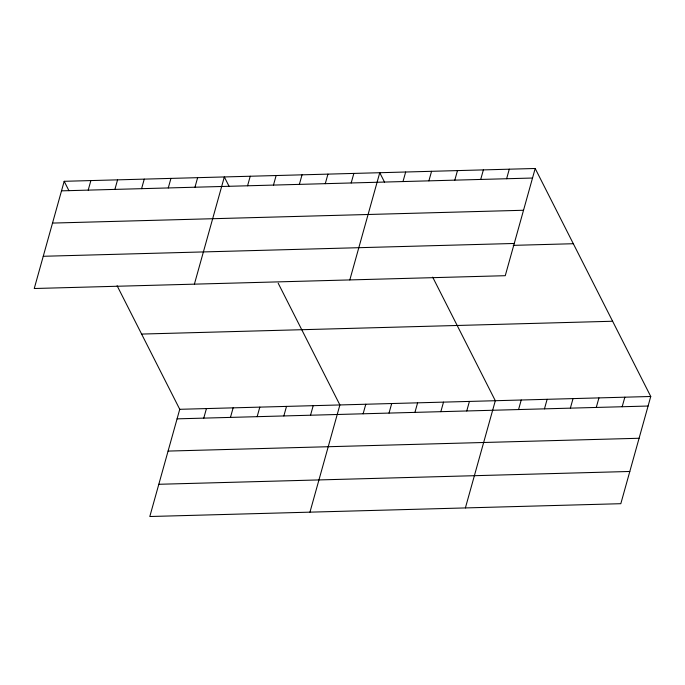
<?xml version="1.0" encoding="UTF-8"?>
<svg xmlns="http://www.w3.org/2000/svg" width="685" height="685" viewBox="0 0 685 685"><rect width="100%" height="100%" fill="white"/><g stroke="black" fill="none" stroke-linecap="round" stroke-linejoin="round"><path stroke-width="1.03" d="M64.184 181.302L34.25 288.513L505.256 275.695L535.19 168.484L64.184 181.302L68.954 190.704M88.211 190.122L90.874 180.575M114.9 189.402L117.563 179.847M141.59 188.675L144.252 179.127M168.279 187.947L170.942 178.4M194.968 187.219L197.631 177.672M194.394 284.155L224.329 176.944L229.09 186.346M117.109 285.731L179.744 409.305L149.809 516.516L620.815 503.698L650.75 396.487L535.19 168.484M247.568 185.789L250.231 176.242M203.77 418.124L206.433 408.577M273.469 185.087L276.132 175.531M230.46 417.405L233.131 407.849M299.371 184.376L302.042 174.829M257.149 416.677L259.82 407.121M325.281 183.674L327.944 174.127M283.838 415.949L286.51 406.402M351.182 182.972L353.854 173.416M310.528 415.221L313.199 405.674M349.821 279.925L379.755 172.714L384.525 182.116M309.954 512.157L339.888 404.946L278.178 283.196M402.994 181.559L405.666 172.012M363.127 413.791L365.79 404.244M428.904 180.857L431.567 171.301M389.029 413.089L391.7 403.533M454.806 180.146L457.469 170.599M414.939 412.379L417.602 402.831M480.707 179.444L483.379 169.897M440.84 411.676L443.512 402.129M506.617 178.742L509.28 169.186M466.75 410.974L469.413 401.419M465.389 507.928L495.315 400.716L432.68 277.142M518.562 409.561L521.225 400.014M544.464 408.859L547.127 399.304M570.365 408.149L573.037 398.601M596.275 407.447L598.938 397.899M622.177 406.744L624.848 397.189M61.522 190.85L532.519 178.031M52.522 223.079L523.52 210.261M43.249 256.284L514.255 243.466M513.219 245.358L573.319 243.723M141.615 334.066L612.613 321.248M179.744 409.305L650.75 396.487M177.081 418.852L648.087 406.034M168.082 451.081L639.088 438.263M158.809 484.286L629.815 471.468"/></g></svg>
